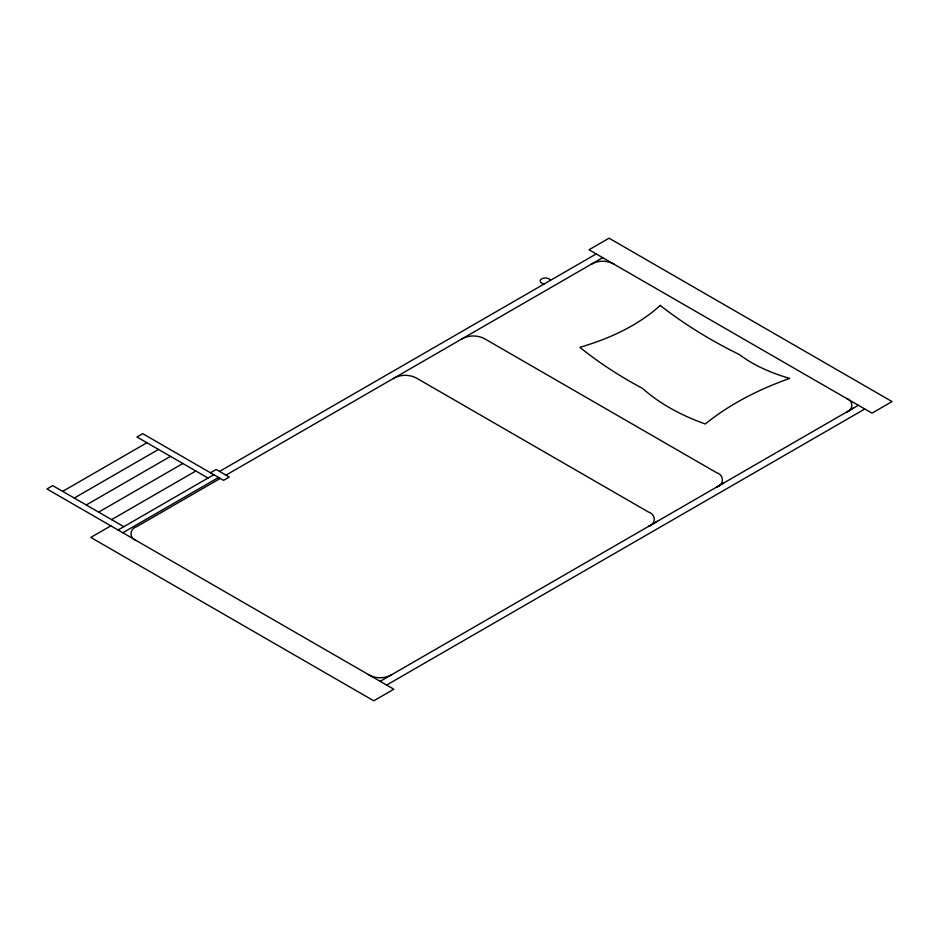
<?xml version="1.0" encoding="UTF-8"?>
<svg xmlns="http://www.w3.org/2000/svg" width="939" height="939" viewBox="0 0 939 939"><rect width="100%" height="100%" fill="white"/><g stroke="black" fill="none" stroke-linecap="round" stroke-linejoin="round"><path stroke-width="1.41" d="M220.266 478.432L136.707 526.673C129.113 528.962 129.124 538.493 136.707 540.782L367.947 674.284C375.283 678.932 385.049 678.932 392.396 674.284L648.356 526.509C656.185 524.15 656.185 514.326 648.356 511.966L417.867 378.898C410.296 374.121 400.237 374.121 392.666 378.898L225.982 475.134M648.849 526.227L716.492 487.165C724.333 484.806 724.333 474.981 716.492 472.622L486.015 339.554C478.444 334.777 468.373 334.777 460.814 339.554L393.171 378.617M716.985 486.883L846.133 412.327C853.727 410.038 853.715 400.507 846.133 398.218L614.892 264.716C607.556 260.068 597.791 260.068 590.443 264.716L461.319 339.272M590.936 264.434L602.674 257.65M391.903 674.566L380.166 681.35M62.678 491.367L146.895 442.75M74.275 498.057L158.491 449.441M86.259 504.982L170.475 456.366M98.642 512.131L182.859 463.514M111.612 519.619L195.828 471.002M110.837 525.852L90.79 537.425L373.769 700.799L393.817 689.226L368.44 674.566M210.465 472.775L216.181 469.477L229.269 477.035L223.552 480.334L142.728 433.665L136.941 436.999L208.035 478.045M118.032 530.007L213.81 474.711M219.526 471.413L596.218 253.929M122.798 532.753L218.576 477.458M858.352 405.272L846.614 412.045M386.622 685.071L864.807 408.993M846.837 411.904L853.574 408.031M717.232 486.731L723.617 483.057M649.084 526.075L657.511 521.227M846.614 398.5L872.002 413.148L892.05 401.575L609.071 238.201L589.023 249.774L614.399 264.434M136.237 540.5L46.95 488.961L52.737 485.627L123.819 526.662M544.327 283.93A5.188 2.993 0 0 1 540.195 280.796A5.188 2.993 0 0 1 545.019 278.003A5.188 2.993 0 0 1 550.454 280.385M660.246 305.433C637.534 325.939 609.024 338.838 579.879 347.313C599.328 363.064 620.491 376.633 642.546 388.417C660.633 404.58 682.571 415.86 705.283 423.994C730.272 403.723 759.44 389.157 789.652 378.405C771.705 373.17 754.193 365.682 739.157 354.449C711.316 340.787 684.684 324.565 660.246 305.433"/></g></svg>
